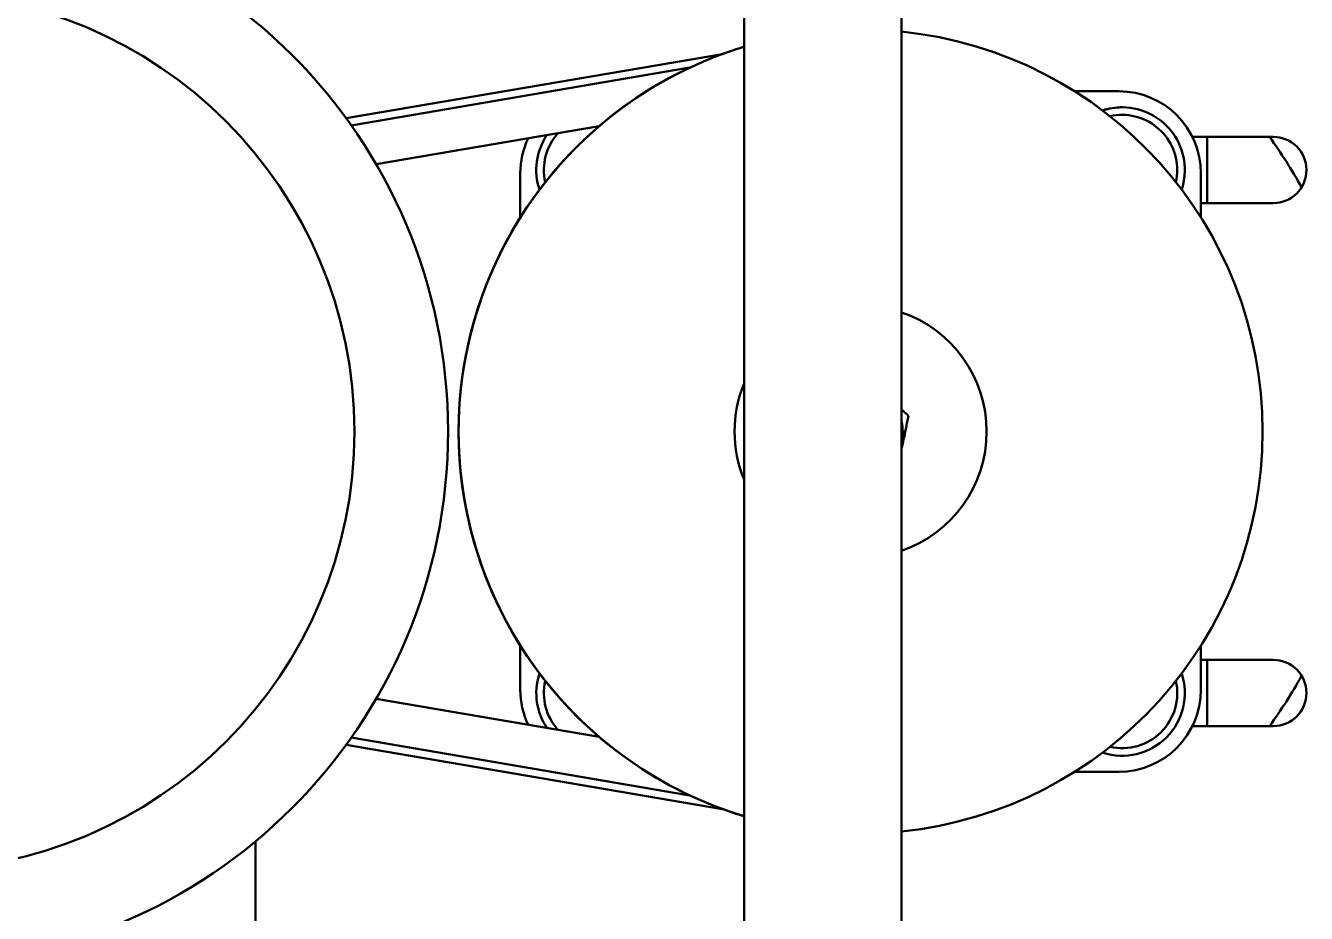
# Model space of a CAD drawing. Header units: millimetres. Extents: x 4915 to 15267, y 4787 to 10268.
# Drawn here: x 6060.7 to 6264, y 9188.8 to 9329.7 of the extents above; entities that cross this region are included whole.
import ezdxf

# ---------------------------------------------------------------- set-up
doc = ezdxf.new("R2010")
doc.units = ezdxf.units.MM
doc.layers.add('外形線', color=7, linetype='Continuous', lineweight=50)

msp = doc.modelspace()

# ---------------------------------------------------------------- linework, layer by layer
at = {"layer": '外形線'}
for p, q in [((6174.76, 9165.78), (6174.76, 9364.78)), ((6199.76, 9165.78), (6199.76, 9364.78)), ((6171.31, 9325.18), (6111.61, 9314.99)), ((6171.31, 9325.18), (6111.61, 9314.99)), ((6166.15, 9323.04), (6112.42, 9313.86)), ((6234.24, 9319.27), (6227.23, 9319.27)), ((6151.74, 9313.73), (6116.37, 9307.69)), ((6245.9, 9312.03), (6258.74, 9312.03)), ((6248.24, 9312.03), (6248.24, 9301.53)), ((6139.24, 9306.27), (6139.24, 9299.24)), ((6139.24, 9306.27), (6139.24, 9299.24)), ((6247.24, 9299.28), (6247.24, 9306.27)), ((6258.74, 9301.53), (6247.24, 9301.53)), ((6139.24, 9231.3), (6139.24, 9224.27)), ((6139.24, 9231.3), (6139.24, 9224.27)), ((6247.24, 9224.27), (6247.24, 9231.27)), ((6247.24, 9229.03), (6258.74, 9229.03)), ((6248.24, 9229.03), (6248.24, 9218.53)), ((6116.37, 9222.86), (6151.74, 9216.82)), ((6147.94, 9220.23), (6147.91, 9220.38)), ((6148.11, 9220.17), (6147.94, 9220.23)), ((6258.74, 9218.53), (6245.9, 9218.53)), ((6111.61, 9215.56), (6171.31, 9205.36)), ((6111.61, 9215.56), (6171.31, 9205.36)), ((6112.42, 9216.69), (6166.15, 9207.51)), ((6227.23, 9211.27), (6234.24, 9211.27)), ((6097.24, 9200.24), (6097.24, 9180.28))]:
    msp.add_line(p, q, dxfattribs=at).dxf.unprotected_set("ltscale", 0)
for points in [[(6199.76, 9268.75), (6199.8, 9268.71), (6199.85, 9268.67), (6199.89, 9268.63), (6199.93, 9268.6), (6199.98, 9268.56), (6200.02, 9268.52), (6200.06, 9268.48), (6200.11, 9268.44), (6200.15, 9268.4), (6200.2, 9268.36), (6200.24, 9268.32), (6200.29, 9268.28), (6200.33, 9268.24), (6200.38, 9268.2), (6200.43, 9268.15), (6200.47, 9268.11), (6200.52, 9268.07), (6200.57, 9268.03), (6200.61, 9267.99), (6200.66, 9267.94), (6200.71, 9267.9), (6200.76, 9267.86), (6200.81, 9267.82), (6200.85, 9267.77)], [(6200.85, 9267.77), (6200.8, 9267.52), (6200.75, 9267.27), (6200.7, 9267.03), (6200.65, 9266.8), (6200.6, 9266.56), (6200.55, 9266.34), (6200.51, 9266.11), (6200.46, 9265.89), (6200.41, 9265.67), (6200.37, 9265.46), (6200.33, 9265.24), (6200.28, 9265.03), (6200.24, 9264.82), (6200.19, 9264.61), (6200.15, 9264.4), (6200.11, 9264.2), (6200.06, 9263.99), (6200.02, 9263.78), (6199.98, 9263.58), (6199.93, 9263.37), (6199.89, 9263.16), (6199.85, 9262.95), (6199.8, 9262.74), (6199.76, 9262.53)]]:
    msp.add_lwpolyline(points, dxfattribs=at).dxf.unprotected_set("ltscale", 0)
for centre, radius in [((6043.28, 9265.27), 84.5), ((6043.29, 9265.27), 69.63)]:
    msp.add_circle(centre, radius, dxfattribs=at).dxf.unprotected_set("ltscale", 0)
for centre, radius, start, end in [((6193.25, 9265.27), 63.8, 275.8534, 84.1466), ((6193.25, 9265.27), 63.8, 107.8722, 253.1512), ((6193.25, 9265.27), 63.8, 107.8722, 110.1174), ((6193.25, 9265.27), 63.8, 107.8722, 110.1167), ((6193.25, 9265.27), 63.8, 107.8722, 110.1155), ((6193.25, 9265.27), 63.8, 107.8722, 110.115), ((6193.25, 9265.27), 63.8, 107.8722, 110.115), ((6193.25, 9265.27), 63.8, 106.8438, 107.8722), ((6193.25, 9265.27), 63.8, 106.8488, 107.8722), ((6193.25, 9265.27), 63.8, 106.846, 107.8722), ((6193.25, 9265.27), 63.8, 106.8446, 107.8722), ((6193.25, 9265.27), 63.8, 106.8482, 107.8722), ((6193.25, 9265.27), 63.8, 106.8468, 107.8722), ((6193.25, 9265.27), 63.8, 116.3793, 243.6207), ((6234.24, 9306.27), 13, 0, 90), ((6234.74, 9306.77), 9.96, 90, 108.1474), ((6234.74, 9306.77), 9.96, 89.3908, 108.1536), ((6234.74, 9306.77), 8.76, 89.3908, 102.6342), ((6234.74, 9306.77), 8.76, 347.3806, 89.3908), ((6234.74, 9306.77), 9.96, 341.8615, 89.3908), ((6193.25, 9265.27), 63.8, 130.5872, 229.4128), ((6193.25, 9265.27), 63.8, 130.587, 229.413), ((6193.25, 9265.27), 63.8, 130.5865, 229.4135), ((6193.25, 9265.27), 63.8, 130.5863, 229.4137), ((6152.24, 9306.27), 13, 154.827, 180), ((6152.24, 9306.27), 13, 154.8254, 180), ((6151.74, 9306.77), 9.96, 146.2034, 198.2393), ((6151.74, 9306.77), 9.96, 146.2014, 198.231), ((6151.74, 9306.77), 8.76, 138.2006, 192.7262), ((6193.24, 9265.27), 80, 28.9834, 35.7614), ((6258.74, 9306.78), 5.25, 270, 90), ((6258.74, 9306.78), 5.25, 270, 90), ((6193.25, 9265.27), 20, 288.983, 71.017), ((6193.25, 9265.27), 20, 157.625, 202.375), ((6193.25, 9265.27), 20, 157.6175, 202.3825), ((6193.13, 9265.3), 6.8, 347.1752, 12.8248), ((6258.74, 9223.78), 5.25, 270, 90), ((6258.74, 9223.78), 5.25, 270, 90), ((6151.74, 9223.77), 9.96, 163.0451, 213.7966), ((6151.74, 9223.77), 9.96, 163.0451, 213.7986), ((6151.74, 9223.77), 9.96, 161.7607, 163.0451), ((6151.74, 9223.77), 9.96, 161.769, 163.0451), ((6151.74, 9223.77), 8.76, 167.2738, 221.7994), ((6234.74, 9223.77), 9.96, 251.8464, 18.1385), ((6234.74, 9223.77), 8.76, 257.3658, 12.6194), ((6193.24, 9265.27), 80, 324.2437, 331.019), ((6152.24, 9224.27), 13, 180, 205.173), ((6152.24, 9224.27), 13, 180, 205.1746), ((6234.24, 9224.27), 13, 270, 0), ((6193.25, 9265.27), 63.8, 249.8826, 253.1562), ((6193.25, 9265.27), 63.8, 249.8833, 253.1554), ((6193.25, 9265.27), 63.8, 249.8845, 253.154), ((6193.25, 9265.27), 63.8, 249.885, 253.1518), ((6193.25, 9265.27), 63.8, 249.885, 253.1532)]:
    msp.add_arc(centre, radius, start, end, dxfattribs=at).dxf.unprotected_set("ltscale", 0)

doc.saveas('drawing.dxf')
